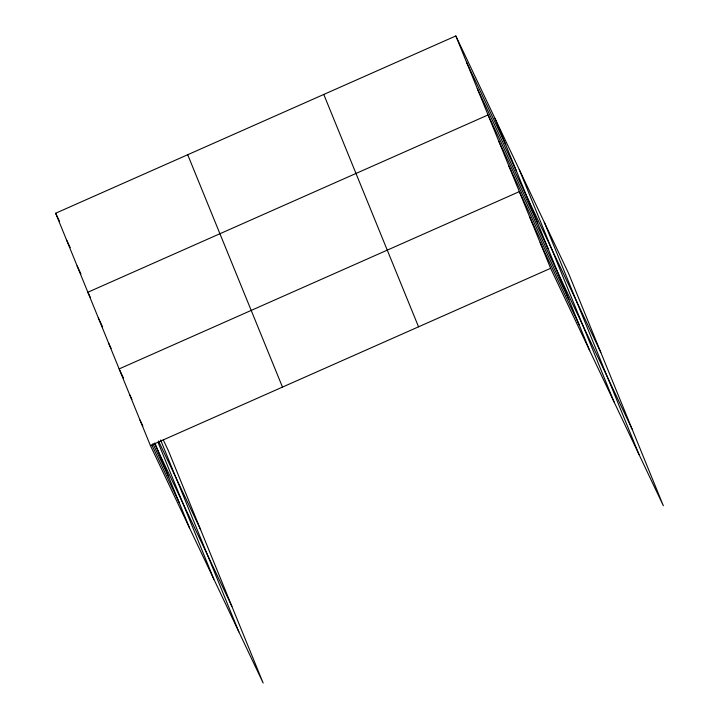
<?xml version="1.0" encoding="UTF-8"?>
<svg xmlns="http://www.w3.org/2000/svg" width="719" height="719" viewBox="0 0 719 719"><rect width="100%" height="100%" fill="white"/><g stroke="black" fill="none" stroke-linecap="round" stroke-linejoin="round"><path stroke-width="1.08" d="M163.249 439.866L168.39 450.687L263.163 683.05L150.415 445.6L55.642 213.237L455.837 35.95L568.585 273.4L663.358 505.763L550.61 268.313L455.837 35.95M150.415 445.6L550.61 268.313M466.577 62.283L505.691 144.654M477.317 88.617L516.431 170.987M600.805 352.4L488.057 114.95L87.862 292.238L90.252 297.262M498.483 140.511L537.596 222.881M508.908 166.071L548.022 248.441M632.082 429.081L519.334 191.631L119.138 368.919L123.434 377.96M529.759 217.192L568.873 299.562M540.185 242.752L579.298 325.123M55.642 213.237L59.461 221.272M66.382 239.571L70.201 247.606M77.122 265.904L80.941 273.939M158.504 440.999L200.619 529.687M98.287 317.798L102.583 326.839M108.713 343.358L111.103 348.382M154.432 443.255L231.886 606.369M129.564 394.479L131.945 399.503M152.931 443.704L168.677 476.85M139.989 420.04L142.847 426.07M151.916 445.151L179.103 502.41M544.283 222.225L639.056 454.588M519.253 169.495L614.017 401.858M494.951 118.32L589.715 350.683M323.775 94.459L418.539 326.812M187.704 154.729L282.477 387.092M160.616 440.028L238.861 631.875M157.946 442.149L213.822 579.146M154.918 443.111L189.528 527.971"/></g></svg>
